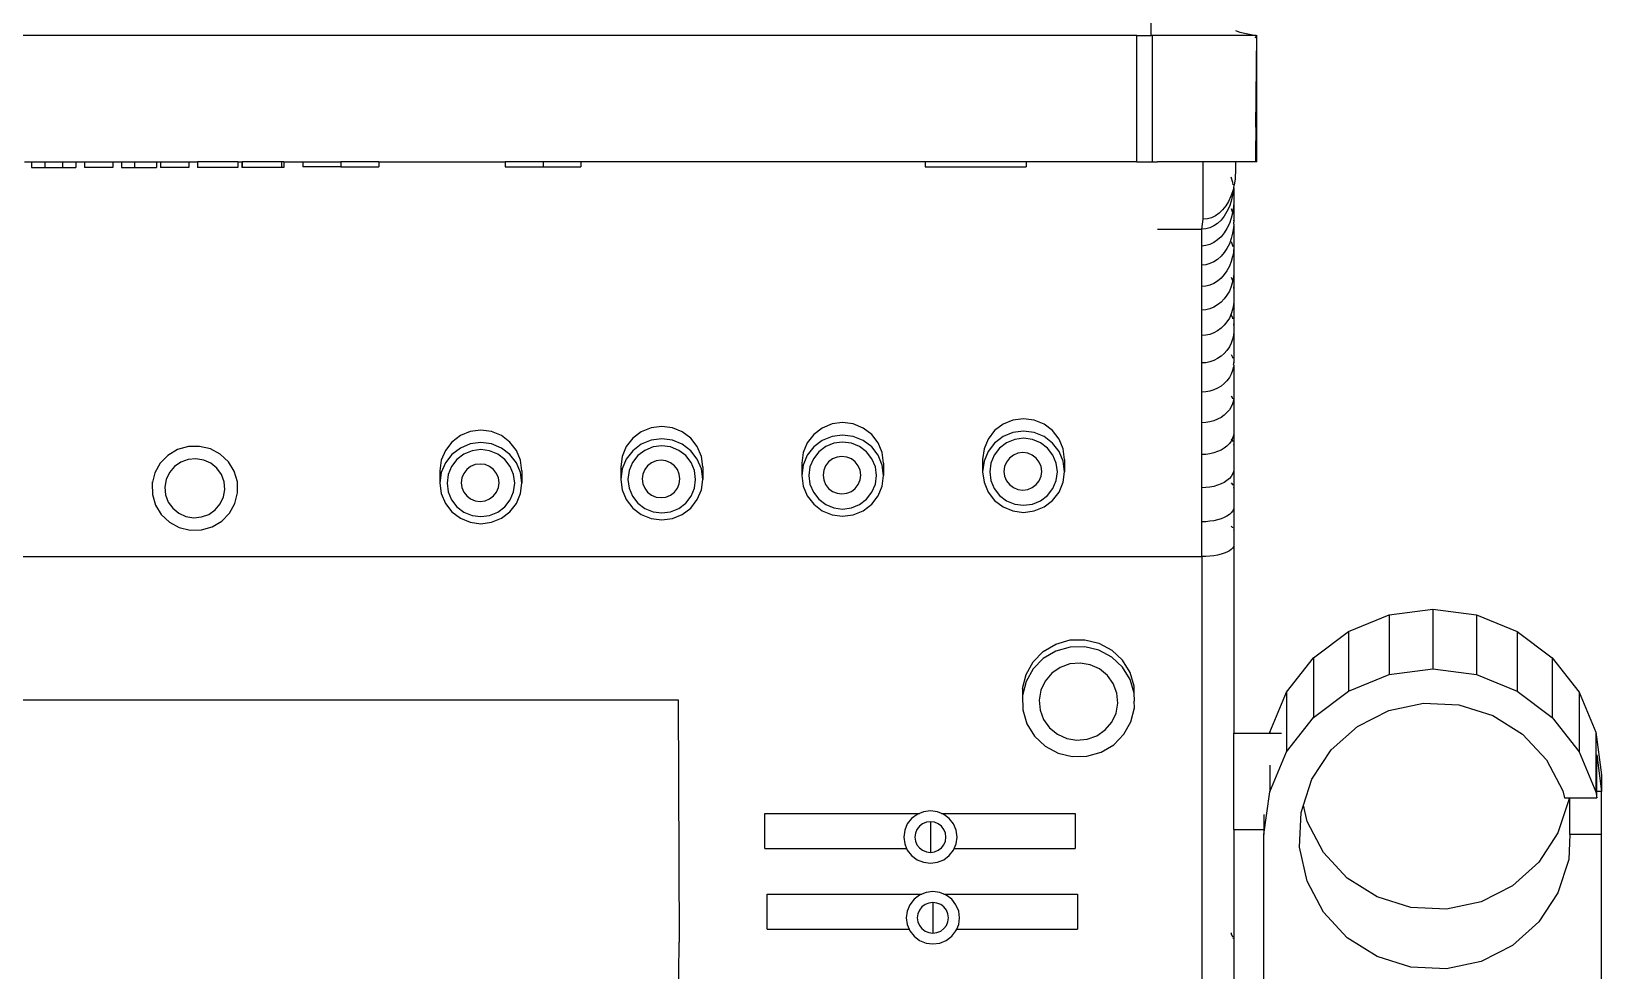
# Model space of a CAD drawing. Header units: centimetres. Extents: x 127 to 455, y 35 to 178.
# Drawn here: x 154.33 to 185.39, y 78.5 to 97.07 of the extents above; entities that cross this region are included whole.
import ezdxf

# ---------------------------------------------------------------- set-up
doc = ezdxf.new("R2010")
doc.units = ezdxf.units.CM
doc.layers.add('Edges', color=7, linetype='Continuous')

# ---------------------------------------------------------------- blocks, each defined once
blk = doc.blocks.new('ultrasound machine pl')
at = {"layer": 'Edges'}
for p, q in [((176.485, 96.986), (176.485, 99.311)), ((176.198, 96.986), (137.854, 96.986)), ((176.198, 94.486), (176.198, 96.986)), ((176.198, 96.986), (176.485, 96.986)), ((178.554, 96.986), (176.485, 96.986)), ((176.508, 94.486), (176.508, 96.986)), ((178.149, 97.082), (178.24, 97.05)), ((178.24, 97.05), (178.554, 96.986)), ((178.575, 96.986), (178.533, 96.936)), ((178.554, 96.986), (178.575, 96.986)), ((178.554, 95.17), (178.575, 96.986)), ((178.575, 96.986), (178.554, 96.97)), ((178.554, 94.486), (178.575, 96.986)), ((178.575, 94.486), (178.575, 96.986)), ((154.198, 94.486), (154.337, 94.486)), ((154.337, 94.486), (154.597, 94.486)), ((154.337, 94.486), (154.337, 94.378)), ((154.597, 94.486), (154.951, 94.486)), ((154.597, 94.486), (154.597, 94.378)), ((154.951, 94.486), (155.211, 94.486)), ((154.951, 94.486), (154.951, 94.378)), ((155.211, 94.486), (155.384, 94.486)), ((155.211, 94.486), (155.211, 94.378)), ((155.384, 94.486), (155.942, 94.486)), ((155.384, 94.486), (155.384, 94.378)), ((155.942, 94.486), (156.115, 94.486)), ((155.942, 94.486), (155.942, 94.378)), ((156.115, 94.486), (156.375, 94.486)), ((156.115, 94.486), (156.115, 94.378)), ((156.375, 94.486), (156.806, 94.486)), ((156.375, 94.486), (156.375, 94.378)), ((156.806, 94.486), (156.888, 94.486)), ((156.806, 94.486), (156.806, 94.378)), ((156.888, 94.486), (157.446, 94.486)), ((156.888, 94.486), (156.888, 94.378)), ((157.446, 94.486), (157.619, 94.486)), ((157.446, 94.486), (157.446, 94.378)), ((157.619, 94.486), (157.619, 94.378)), ((158.416, 94.486), (157.619, 94.486)), ((158.416, 94.486), (158.416, 94.378)), ((158.416, 94.486), (158.499, 94.486)), ((158.499, 94.486), (158.499, 94.378)), ((158.499, 94.486), (158.505, 94.486)), ((158.505, 94.486), (158.505, 94.378)), ((159.284, 94.486), (158.505, 94.486)), ((159.284, 94.486), (159.284, 94.378)), ((159.325, 94.486), (159.284, 94.486)), ((159.325, 94.486), (159.325, 94.378)), ((159.325, 94.486), (159.704, 94.486)), ((159.704, 94.486), (159.704, 94.386)), ((159.704, 94.486), (160.454, 94.486)), ((160.454, 94.486), (160.454, 94.386)), ((161.204, 94.486), (160.454, 94.486)), ((161.204, 94.486), (161.204, 94.386)), ((161.204, 94.486), (163.704, 94.486)), ((163.704, 94.486), (163.704, 94.386)), ((164.454, 94.486), (163.704, 94.486)), ((164.454, 94.486), (164.454, 94.386)), ((165.204, 94.486), (164.454, 94.486)), ((165.204, 94.486), (165.204, 94.386)), ((172.013, 94.486), (165.204, 94.486)), ((172.013, 94.486), (172.013, 94.386)), ((174.013, 94.486), (172.013, 94.486)), ((174.013, 94.486), (174.013, 94.386)), ((176.198, 94.486), (174.013, 94.486)), ((176.198, 94.486), (176.61, 94.486)), ((177.513, 94.486), (176.61, 94.486)), ((178.149, 94.486), (177.513, 94.486)), ((177.513, 93.351), (177.513, 94.486)), ((178.149, 94.486), (178.149, 94.27)), ((178.575, 94.486), (178.149, 94.486)), ((154.337, 94.378), (154.597, 94.378)), ((154.597, 94.378), (154.951, 94.378)), ((154.951, 94.378), (155.211, 94.378)), ((155.942, 94.378), (155.384, 94.378)), ((156.115, 94.378), (156.375, 94.378)), ((156.375, 94.378), (156.806, 94.378)), ((157.446, 94.378), (156.888, 94.378)), ((158.416, 94.378), (157.619, 94.378)), ((158.505, 94.378), (158.499, 94.378)), ((159.284, 94.378), (158.505, 94.378)), ((159.325, 94.378), (159.284, 94.378)), ((160.454, 94.386), (159.704, 94.386)), ((160.454, 94.386), (161.204, 94.386)), ((163.704, 94.386), (164.454, 94.386)), ((164.454, 94.386), (165.204, 94.386)), ((172.013, 94.386), (174.013, 94.386)), ((178.06, 94.193), (178.089, 94.082)), ((178.142, 94.148), (178.125, 94.029)), ((178.149, 94.27), (178.142, 94.225)), ((178.142, 94.225), (178.142, 94.148)), ((178.06, 93.806), (178.014, 93.706)), ((178.097, 93.914), (178.06, 93.806)), ((178.094, 93.825), (178.067, 93.711)), ((178.089, 94.082), (178.097, 94.032)), ((178.111, 93.92), (178.094, 93.825)), ((178.116, 93.972), (178.097, 93.914)), ((178.116, 93.972), (178.111, 93.92)), ((178.111, 93.92), (178.116, 93.824)), ((178.116, 93.972), (178.125, 94.029)), ((178.116, 93.972), (178.116, 93.824)), ((178.116, 93.824), (178.118, 93.715)), ((177.896, 93.537), (177.828, 93.47)), ((177.959, 93.616), (177.896, 93.537)), ((177.983, 93.505), (177.929, 93.415)), ((178.014, 93.706), (177.959, 93.616)), ((178.03, 93.604), (177.983, 93.505)), ((178.067, 93.711), (178.03, 93.604)), ((178.067, 93.565), (178.089, 93.485)), ((178.111, 93.598), (178.094, 93.483)), ((178.116, 93.686), (178.111, 93.598)), ((178.118, 93.715), (178.116, 93.686)), ((178.116, 93.686), (178.118, 93.295)), ((177.483, 93.153), (177.513, 93.351)), ((177.595, 93.358), (177.513, 93.351)), ((177.646, 93.182), (177.565, 93.16)), ((177.676, 93.38), (177.595, 93.358)), ((177.724, 93.219), (177.646, 93.182)), ((177.754, 93.418), (177.676, 93.38)), ((177.798, 93.271), (177.724, 93.219)), ((177.828, 93.47), (177.754, 93.418)), ((177.866, 93.337), (177.798, 93.271)), ((177.929, 93.415), (177.866, 93.337)), ((178.03, 93.268), (177.983, 93.171)), ((178.067, 93.372), (178.03, 93.268)), ((178.092, 93.472), (178.067, 93.372)), ((178.089, 93.485), (178.092, 93.472)), ((178.094, 93.483), (178.092, 93.472)), ((178.092, 93.472), (178.094, 93.457)), ((178.111, 93.183), (178.094, 93.074)), ((178.111, 93.333), (178.118, 93.295)), ((178.116, 93.243), (178.111, 93.183)), ((178.116, 93.256), (178.118, 93.295)), ((178.116, 93.256), (178.116, 93.243)), ((178.116, 93.243), (178.118, 92.825)), ((176.609, 93.153), (177.483, 93.153)), ((177.565, 93.16), (177.483, 93.153)), ((177.483, 92.822), (177.483, 93.153)), ((177.724, 92.89), (177.646, 92.853)), ((177.798, 92.942), (177.724, 92.89)), ((177.866, 93.006), (177.798, 92.942)), ((177.929, 93.083), (177.866, 93.006)), ((177.983, 93.171), (177.929, 93.083)), ((178.03, 92.869), (177.983, 92.776)), ((178.067, 92.969), (178.03, 92.869)), ((178.094, 93.074), (178.067, 92.969)), ((178.067, 92.911), (178.089, 92.836)), ((177.565, 92.83), (177.483, 92.822)), ((177.483, 92.445), (177.483, 92.822)), ((177.646, 92.853), (177.565, 92.83)), ((177.798, 92.558), (177.724, 92.509)), ((177.866, 92.62), (177.798, 92.558)), ((177.929, 92.693), (177.866, 92.62)), ((177.983, 92.776), (177.929, 92.693)), ((178.094, 92.617), (178.067, 92.517)), ((178.089, 92.836), (178.094, 92.811)), ((178.111, 92.696), (178.094, 92.617)), ((178.116, 92.8), (178.111, 92.72)), ((178.111, 92.72), (178.111, 92.696)), ((178.111, 92.696), (178.116, 92.613)), ((178.118, 92.825), (178.116, 92.8)), ((178.116, 92.8), (178.116, 92.613)), ((178.116, 92.613), (178.118, 92.309)), ((177.565, 92.452), (177.483, 92.445)), ((177.483, 92.022), (177.483, 92.445)), ((177.646, 92.474), (177.565, 92.452)), ((177.724, 92.509), (177.646, 92.474)), ((177.929, 92.257), (177.866, 92.187)), ((177.983, 92.335), (177.929, 92.257)), ((178.03, 92.423), (177.983, 92.335)), ((178.067, 92.517), (178.03, 92.423)), ((178.116, 92.285), (178.111, 92.21)), ((178.118, 92.309), (178.116, 92.285)), ((178.116, 92.285), (178.116, 91.937)), ((177.565, 92.029), (177.483, 92.022)), ((177.483, 91.557), (177.483, 92.022)), ((177.646, 92.049), (177.565, 92.029)), ((177.724, 92.083), (177.646, 92.049)), ((177.798, 92.129), (177.724, 92.083)), ((177.866, 92.187), (177.798, 92.129)), ((178.067, 92.02), (178.03, 91.932)), ((178.067, 92.209), (178.089, 92.141)), ((178.094, 92.113), (178.067, 92.02)), ((178.089, 92.141), (178.094, 92.113)), ((178.111, 92.21), (178.094, 92.113)), ((178.111, 92.013), (178.116, 91.937)), ((178.116, 91.937), (178.118, 91.748)), ((177.798, 91.657), (177.724, 91.614)), ((177.866, 91.712), (177.798, 91.657)), ((177.929, 91.776), (177.866, 91.712)), ((177.983, 91.85), (177.929, 91.776)), ((178.03, 91.932), (177.983, 91.85)), ((178.111, 91.657), (178.094, 91.567)), ((178.116, 91.726), (178.111, 91.657)), ((178.118, 91.748), (178.116, 91.726)), ((178.116, 91.726), (178.116, 91.219)), ((177.565, 91.563), (177.483, 91.557)), ((177.483, 91.052), (177.483, 91.557)), ((177.646, 91.582), (177.565, 91.563)), ((177.724, 91.614), (177.646, 91.582)), ((177.983, 91.324), (177.929, 91.255)), ((178.03, 91.399), (177.983, 91.324)), ((178.067, 91.481), (178.03, 91.399)), ((178.094, 91.567), (178.067, 91.481)), ((178.067, 91.464), (178.089, 91.403)), ((178.089, 91.403), (178.094, 91.381)), ((177.565, 91.058), (177.483, 91.052)), ((177.483, 90.511), (177.483, 91.052)), ((177.646, 91.076), (177.565, 91.058)), ((177.724, 91.105), (177.646, 91.076)), ((177.798, 91.145), (177.724, 91.105)), ((177.866, 91.196), (177.798, 91.145)), ((177.929, 91.255), (177.866, 91.196)), ((178.111, 91.063), (178.094, 90.981)), ((178.111, 91.287), (178.116, 91.219)), ((178.117, 91.129), (178.111, 91.063)), ((178.116, 91.219), (178.118, 91.147)), ((178.118, 91.147), (178.117, 91.129)), ((178.117, 91.129), (178.118, 90.508)), ((177.929, 90.696), (177.866, 90.642)), ((177.983, 90.759), (177.929, 90.696)), ((178.03, 90.828), (177.983, 90.759)), ((178.067, 90.903), (178.03, 90.828)), ((178.094, 90.981), (178.067, 90.903)), ((177.565, 90.516), (177.483, 90.511)), ((177.483, 89.936), (177.483, 90.511)), ((177.646, 90.532), (177.565, 90.516)), ((177.724, 90.559), (177.646, 90.532)), ((177.798, 90.596), (177.724, 90.559)), ((177.866, 90.642), (177.798, 90.596)), ((178.067, 90.679), (178.089, 90.625)), ((178.089, 90.625), (178.094, 90.607)), ((178.111, 90.433), (178.094, 90.359)), ((178.111, 90.523), (178.118, 90.508)), ((178.116, 90.463), (178.111, 90.433)), ((178.115, 90.477), (178.118, 90.508)), ((178.115, 90.477), (178.116, 90.463)), ((178.116, 90.463), (178.118, 89.836)), ((177.929, 90.103), (177.866, 90.054)), ((177.983, 90.159), (177.929, 90.103)), ((178.03, 90.221), (177.983, 90.159)), ((178.067, 90.288), (178.03, 90.221)), ((178.094, 90.359), (178.067, 90.288)), ((177.565, 89.941), (177.483, 89.936)), ((177.483, 89.33), (177.483, 89.936)), ((177.646, 89.955), (177.565, 89.941)), ((177.724, 89.979), (177.646, 89.955)), ((177.798, 90.012), (177.724, 89.979)), ((177.866, 90.054), (177.798, 90.012)), ((178.067, 89.86), (178.089, 89.814)), ((178.089, 89.814), (178.094, 89.798)), ((178.111, 89.769), (178.094, 89.704)), ((178.116, 89.82), (178.111, 89.769)), ((178.118, 89.836), (178.116, 89.82)), ((178.116, 89.82), (178.116, 89.674)), ((177.929, 89.478), (177.866, 89.435)), ((177.983, 89.528), (177.929, 89.478)), ((178.03, 89.582), (177.983, 89.528)), ((178.067, 89.642), (178.03, 89.582)), ((178.094, 89.704), (178.067, 89.642)), ((178.111, 89.726), (178.116, 89.674)), ((178.116, 89.674), (178.118, 89.134)), ((163.015, 89.155), (162.82, 89.075)), ((163.225, 89.182), (163.015, 89.155)), ((163.435, 89.155), (163.225, 89.182)), ((163.63, 89.075), (163.435, 89.155)), ((166.398, 89.15), (166.23, 89.022)), ((166.593, 89.23), (166.398, 89.15)), ((166.803, 89.257), (166.593, 89.23)), ((167.013, 89.23), (166.803, 89.257)), ((167.208, 89.15), (167.013, 89.23)), ((167.376, 89.022), (167.208, 89.15)), ((169.976, 89.224), (169.808, 89.097)), ((170.172, 89.305), (169.976, 89.224)), ((170.381, 89.332), (170.172, 89.305)), ((170.591, 89.305), (170.381, 89.332)), ((170.787, 89.224), (170.591, 89.305)), ((170.955, 89.097), (170.787, 89.224)), ((173.386, 89.172), (173.258, 89.006)), ((173.554, 89.299), (173.386, 89.172)), ((173.75, 89.379), (173.554, 89.299)), ((173.96, 89.407), (173.75, 89.379)), ((173.96, 89.161), (173.75, 89.134)), ((174.17, 89.379), (173.96, 89.407)), ((174.17, 89.134), (173.96, 89.161)), ((174.365, 89.299), (174.17, 89.379)), ((174.533, 89.172), (174.365, 89.299)), ((174.662, 89.006), (174.533, 89.172)), ((177.565, 89.335), (177.483, 89.33)), ((177.483, 88.699), (177.483, 89.33)), ((177.646, 89.348), (177.565, 89.335)), ((177.724, 89.369), (177.646, 89.348)), ((177.798, 89.398), (177.724, 89.369)), ((177.866, 89.435), (177.798, 89.398)), ((157.439, 88.857), (157.226, 88.797)), ((157.661, 88.862), (157.439, 88.857)), ((157.876, 88.81), (157.661, 88.862)), ((162.652, 88.947), (162.523, 88.781)), ((162.82, 89.075), (162.652, 88.947)), ((162.82, 88.829), (162.652, 88.702)), ((163.015, 88.909), (162.82, 88.829)), ((163.225, 88.936), (163.015, 88.909)), ((163.435, 88.909), (163.225, 88.936)), ((163.63, 88.829), (163.435, 88.909)), ((163.798, 88.947), (163.63, 89.075)), ((163.798, 88.702), (163.63, 88.829)), ((163.927, 88.781), (163.798, 88.947)), ((166.101, 88.856), (166.02, 88.663)), ((166.23, 89.022), (166.101, 88.856)), ((166.398, 88.904), (166.23, 88.776)), ((166.593, 88.984), (166.398, 88.904)), ((166.63, 88.849), (166.468, 88.783)), ((166.803, 89.011), (166.593, 88.984)), ((166.803, 88.871), (166.63, 88.849)), ((167.013, 88.984), (166.803, 89.011)), ((166.976, 88.849), (166.803, 88.871)), ((167.138, 88.783), (166.976, 88.849)), ((167.208, 88.904), (167.013, 88.984)), ((167.376, 88.776), (167.208, 88.904)), ((167.505, 88.856), (167.376, 89.022)), ((167.586, 88.663), (167.505, 88.856)), ((169.679, 88.931), (169.598, 88.737)), ((169.808, 89.097), (169.679, 88.931)), ((169.808, 88.851), (169.679, 88.685)), ((169.976, 88.979), (169.808, 88.851)), ((170.047, 88.858), (169.908, 88.752)), ((170.172, 89.059), (169.976, 88.979)), ((170.208, 88.924), (170.047, 88.858)), ((170.381, 89.086), (170.172, 89.059)), ((170.381, 88.946), (170.208, 88.924)), ((170.591, 89.059), (170.381, 89.086)), ((170.555, 88.924), (170.381, 88.946)), ((170.716, 88.858), (170.555, 88.924)), ((170.787, 88.979), (170.591, 89.059)), ((170.855, 88.752), (170.716, 88.858)), ((170.955, 88.851), (170.787, 88.979)), ((171.084, 88.931), (170.955, 89.097)), ((171.084, 88.685), (170.955, 88.851)), ((171.164, 88.737), (171.084, 88.931)), ((173.258, 89.006), (173.177, 88.812)), ((173.386, 88.926), (173.258, 88.76)), ((173.554, 89.054), (173.386, 88.926)), ((173.625, 88.933), (173.486, 88.827)), ((173.75, 89.134), (173.554, 89.054)), ((173.786, 88.999), (173.625, 88.933)), ((173.96, 89.021), (173.786, 88.999)), ((174.133, 88.999), (173.96, 89.021)), ((174.294, 88.933), (174.133, 88.999)), ((174.365, 89.054), (174.17, 89.134)), ((174.433, 88.827), (174.294, 88.933)), ((174.533, 88.926), (174.365, 89.054)), ((174.662, 88.76), (174.533, 88.926)), ((174.743, 88.812), (174.662, 89.006)), ((177.983, 88.868), (177.929, 88.826)), ((178.03, 88.916), (177.983, 88.868)), ((178.067, 88.967), (178.03, 88.916)), ((178.067, 89.012), (178.079, 88.991)), ((178.079, 88.991), (178.067, 88.967)), ((178.094, 89.021), (178.079, 88.991)), ((178.079, 88.991), (178.089, 88.973)), ((178.089, 88.973), (178.094, 88.96)), ((178.111, 89.077), (178.094, 89.021)), ((178.116, 89.12), (178.111, 89.077)), ((178.111, 88.9), (178.116, 88.856)), ((178.118, 89.134), (178.116, 89.12)), ((178.116, 89.12), (178.116, 88.856)), ((178.116, 88.856), (178.118, 88.406)), ((156.883, 88.527), (156.776, 88.336)), ((157.036, 88.684), (156.883, 88.527)), ((157.226, 88.797), (157.036, 88.684)), ((157.29, 88.549), (157.163, 88.461)), ((157.435, 88.602), (157.29, 88.549)), ((157.59, 88.616), (157.435, 88.602)), ((157.743, 88.591), (157.59, 88.616)), ((157.884, 88.527), (157.743, 88.591)), ((158.071, 88.705), (157.876, 88.81)), ((158.004, 88.43), (157.884, 88.527)), ((158.231, 88.554), (158.071, 88.705)), ((158.346, 88.368), (158.231, 88.554)), ((162.442, 88.588), (162.414, 88.38)), ((162.523, 88.781), (162.442, 88.588)), ((162.523, 88.535), (162.442, 88.342)), ((162.652, 88.702), (162.523, 88.535)), ((162.752, 88.603), (162.645, 88.466)), ((162.89, 88.708), (162.752, 88.603)), ((163.052, 88.774), (162.89, 88.708)), ((163.225, 88.797), (163.052, 88.774)), ((163.398, 88.774), (163.225, 88.797)), ((163.56, 88.708), (163.398, 88.774)), ((163.698, 88.603), (163.56, 88.708)), ((163.805, 88.466), (163.698, 88.603)), ((163.927, 88.535), (163.798, 88.702)), ((164.008, 88.588), (163.927, 88.781)), ((164.008, 88.342), (163.927, 88.535)), ((164.036, 88.38), (164.008, 88.588)), ((166.02, 88.663), (165.992, 88.455)), ((166.101, 88.61), (166.02, 88.417)), ((166.23, 88.776), (166.101, 88.61)), ((166.223, 88.54), (166.157, 88.381)), ((166.33, 88.678), (166.223, 88.54)), ((166.468, 88.783), (166.33, 88.678)), ((166.602, 88.538), (166.524, 88.479)), ((166.692, 88.574), (166.602, 88.538)), ((166.788, 88.587), (166.692, 88.574)), ((166.885, 88.574), (166.788, 88.587)), ((166.975, 88.538), (166.885, 88.574)), ((167.053, 88.479), (166.975, 88.538)), ((167.276, 88.678), (167.138, 88.783)), ((167.383, 88.54), (167.276, 88.678)), ((167.505, 88.61), (167.376, 88.776)), ((167.45, 88.381), (167.383, 88.54)), ((167.586, 88.417), (167.505, 88.61)), ((167.614, 88.455), (167.586, 88.663)), ((169.598, 88.737), (169.571, 88.53)), ((169.571, 88.53), (169.571, 88.284)), ((169.679, 88.685), (169.598, 88.492)), ((169.802, 88.615), (169.735, 88.456)), ((169.908, 88.752), (169.802, 88.615)), ((170.102, 88.554), (170.043, 88.477)), ((170.18, 88.612), (170.102, 88.554)), ((170.27, 88.649), (170.18, 88.612)), ((170.367, 88.662), (170.27, 88.649)), ((170.463, 88.649), (170.367, 88.662)), ((170.554, 88.612), (170.463, 88.649)), ((170.631, 88.554), (170.554, 88.612)), ((170.69, 88.477), (170.631, 88.554)), ((170.961, 88.615), (170.855, 88.752)), ((171.028, 88.456), (170.961, 88.615)), ((171.164, 88.492), (171.084, 88.685)), ((171.192, 88.53), (171.164, 88.737)), ((171.192, 88.53), (171.192, 88.284)), ((173.177, 88.812), (173.149, 88.605)), ((173.149, 88.605), (173.149, 88.359)), ((173.177, 88.567), (173.149, 88.359)), ((173.258, 88.76), (173.177, 88.567)), ((173.313, 88.53), (173.29, 88.359)), ((173.38, 88.69), (173.313, 88.53)), ((173.486, 88.827), (173.38, 88.69)), ((173.621, 88.552), (173.584, 88.463)), ((173.681, 88.629), (173.621, 88.552)), ((173.758, 88.687), (173.681, 88.629)), ((173.848, 88.724), (173.758, 88.687)), ((173.945, 88.737), (173.848, 88.724)), ((174.042, 88.724), (173.945, 88.737)), ((174.132, 88.687), (174.042, 88.724)), ((174.209, 88.629), (174.132, 88.687)), ((174.269, 88.552), (174.209, 88.629)), ((174.306, 88.463), (174.269, 88.552)), ((174.539, 88.69), (174.433, 88.827)), ((174.606, 88.53), (174.539, 88.69)), ((174.629, 88.359), (174.606, 88.53)), ((174.743, 88.567), (174.662, 88.76)), ((174.77, 88.605), (174.743, 88.812)), ((174.77, 88.359), (174.743, 88.567)), ((174.77, 88.605), (174.77, 88.359)), ((177.565, 88.702), (177.483, 88.699)), ((177.483, 88.044), (177.483, 88.699)), ((177.646, 88.713), (177.565, 88.702)), ((177.724, 88.732), (177.646, 88.713)), ((177.798, 88.757), (177.724, 88.732)), ((177.866, 88.788), (177.798, 88.757)), ((177.929, 88.826), (177.866, 88.788)), ((156.776, 88.336), (156.723, 88.125)), ((157.064, 88.344), (156.999, 88.206)), ((157.163, 88.461), (157.064, 88.344)), ((158.094, 88.306), (158.004, 88.43)), ((158.147, 88.163), (158.094, 88.306)), ((158.408, 88.159), (158.346, 88.368)), ((162.414, 88.38), (162.414, 88.134)), ((162.442, 88.342), (162.414, 88.134)), ((162.578, 88.306), (162.556, 88.134)), ((162.645, 88.466), (162.578, 88.306)), ((162.849, 88.238), (162.836, 88.142)), ((162.886, 88.327), (162.849, 88.238)), ((162.946, 88.404), (162.886, 88.327)), ((163.023, 88.463), (162.946, 88.404)), ((163.113, 88.5), (163.023, 88.463)), ((163.21, 88.512), (163.113, 88.5)), ((163.307, 88.5), (163.21, 88.512)), ((163.397, 88.463), (163.307, 88.5)), ((163.474, 88.404), (163.397, 88.463)), ((163.534, 88.327), (163.474, 88.404)), ((163.571, 88.238), (163.534, 88.327)), ((163.584, 88.142), (163.571, 88.238)), ((163.871, 88.306), (163.805, 88.466)), ((163.894, 88.134), (163.871, 88.306)), ((164.036, 88.134), (164.008, 88.342)), ((164.036, 88.38), (164.036, 88.134)), ((165.992, 88.455), (165.992, 88.209)), ((166.02, 88.417), (165.992, 88.209)), ((165.992, 88.209), (166.02, 88.002)), ((166.157, 88.381), (166.134, 88.209)), ((166.134, 88.209), (166.157, 88.038)), ((166.427, 88.313), (166.415, 88.217)), ((166.415, 88.217), (166.427, 88.122)), ((166.465, 88.402), (166.427, 88.313)), ((166.524, 88.479), (166.465, 88.402)), ((167.112, 88.402), (167.053, 88.479)), ((167.149, 88.313), (167.112, 88.402)), ((167.162, 88.217), (167.149, 88.313)), ((167.149, 88.122), (167.162, 88.217)), ((167.472, 88.209), (167.45, 88.381)), ((167.45, 88.038), (167.472, 88.209)), ((167.614, 88.209), (167.586, 88.417)), ((167.586, 88.002), (167.614, 88.209)), ((167.614, 88.455), (167.614, 88.209)), ((169.598, 88.492), (169.571, 88.284)), ((169.571, 88.284), (169.598, 88.077)), ((169.735, 88.456), (169.712, 88.284)), ((169.712, 88.284), (169.735, 88.113)), ((170.006, 88.388), (169.993, 88.292)), ((169.993, 88.292), (170.006, 88.197)), ((170.043, 88.477), (170.006, 88.388)), ((170.728, 88.388), (170.69, 88.477)), ((170.74, 88.292), (170.728, 88.388)), ((170.728, 88.197), (170.74, 88.292)), ((171.051, 88.284), (171.028, 88.456)), ((171.028, 88.113), (171.051, 88.284)), ((171.192, 88.284), (171.164, 88.492)), ((171.164, 88.077), (171.192, 88.284)), ((173.149, 88.359), (173.177, 88.151)), ((173.29, 88.359), (173.313, 88.188)), ((173.584, 88.463), (173.571, 88.367)), ((173.571, 88.367), (173.584, 88.271)), ((173.584, 88.271), (173.621, 88.182)), ((174.269, 88.182), (174.306, 88.271)), ((174.319, 88.367), (174.306, 88.463)), ((174.306, 88.271), (174.319, 88.367)), ((174.606, 88.188), (174.629, 88.359)), ((174.743, 88.151), (174.77, 88.359)), ((178.03, 88.225), (177.983, 88.185)), ((178.067, 88.267), (178.03, 88.225)), ((178.094, 88.312), (178.067, 88.267)), ((178.111, 88.359), (178.094, 88.312)), ((178.116, 88.395), (178.111, 88.359)), ((178.118, 88.406), (178.116, 88.395)), ((178.116, 88.395), (178.116, 88.015)), ((156.723, 88.163), (156.723, 88.125)), ((156.723, 88.125), (156.727, 87.908)), ((156.727, 87.908), (156.789, 87.699)), ((156.999, 88.206), (156.973, 88.056)), ((156.973, 88.056), (156.987, 87.904)), ((156.987, 87.904), (157.041, 87.761)), ((158.136, 87.861), (158.162, 88.011)), ((158.162, 88.011), (158.147, 88.163)), ((158.359, 87.73), (158.412, 87.942)), ((158.412, 87.986), (158.408, 88.159)), ((158.411, 87.983), (158.412, 87.986)), ((158.412, 87.942), (158.411, 87.983)), ((162.414, 88.134), (162.442, 87.927)), ((162.442, 87.927), (162.523, 87.733)), ((162.556, 88.134), (162.578, 87.963)), ((162.578, 87.963), (162.645, 87.803)), ((162.836, 88.142), (162.849, 88.047)), ((162.849, 88.047), (162.886, 87.958)), ((162.886, 87.958), (162.946, 87.881)), ((163.474, 87.881), (163.534, 87.958)), ((163.534, 87.958), (163.571, 88.047)), ((163.571, 88.047), (163.584, 88.142)), ((163.805, 87.803), (163.871, 87.963)), ((163.871, 87.963), (163.894, 88.134)), ((163.927, 87.733), (164.008, 87.927)), ((164.008, 87.927), (164.036, 88.134)), ((166.02, 88.002), (166.101, 87.808)), ((166.157, 88.038), (166.223, 87.878)), ((166.427, 88.122), (166.465, 88.032)), ((166.465, 88.032), (166.524, 87.956)), ((166.524, 87.956), (166.602, 87.897)), ((166.602, 87.897), (166.692, 87.86)), ((166.885, 87.86), (166.975, 87.897)), ((166.975, 87.897), (167.053, 87.956)), ((167.053, 87.956), (167.112, 88.032)), ((167.112, 88.032), (167.149, 88.122)), ((167.383, 87.878), (167.45, 88.038)), ((167.505, 87.808), (167.586, 88.002)), ((169.598, 88.077), (169.679, 87.883)), ((169.735, 88.113), (169.802, 87.953)), ((169.802, 87.953), (169.908, 87.816)), ((170.006, 88.197), (170.043, 88.107)), ((170.043, 88.107), (170.102, 88.031)), ((170.102, 88.031), (170.18, 87.972)), ((170.18, 87.972), (170.27, 87.935)), ((170.27, 87.935), (170.367, 87.922)), ((170.367, 87.922), (170.463, 87.935)), ((170.463, 87.935), (170.554, 87.972)), ((170.554, 87.972), (170.631, 88.031)), ((170.631, 88.031), (170.69, 88.107)), ((170.69, 88.107), (170.728, 88.197)), ((170.855, 87.816), (170.961, 87.953)), ((170.961, 87.953), (171.028, 88.113)), ((171.084, 87.883), (171.164, 88.077)), ((173.177, 88.151), (173.258, 87.958)), ((173.258, 87.958), (173.386, 87.792)), ((173.313, 88.188), (173.38, 88.028)), ((173.38, 88.028), (173.486, 87.891)), ((173.621, 88.182), (173.681, 88.106)), ((173.681, 88.106), (173.758, 88.047)), ((173.758, 88.047), (173.848, 88.01)), ((173.848, 88.01), (173.945, 87.997)), ((173.945, 87.997), (174.042, 88.01)), ((174.042, 88.01), (174.132, 88.047)), ((174.132, 88.047), (174.209, 88.106)), ((174.209, 88.106), (174.269, 88.182)), ((174.433, 87.891), (174.539, 88.028)), ((174.533, 87.792), (174.662, 87.958)), ((174.539, 88.028), (174.606, 88.188)), ((174.662, 87.958), (174.743, 88.151)), ((177.565, 88.047), (177.483, 88.044)), ((177.483, 87.37), (177.483, 88.044)), ((177.646, 88.056), (177.565, 88.047)), ((177.724, 88.071), (177.646, 88.056)), ((177.798, 88.092), (177.724, 88.071)), ((177.866, 88.118), (177.798, 88.092)), ((177.929, 88.15), (177.866, 88.118)), ((177.983, 88.185), (177.929, 88.15)), ((178.067, 88.138), (178.089, 88.107)), ((178.089, 88.107), (178.094, 88.097)), ((178.111, 88.049), (178.116, 88.015)), ((178.116, 88.015), (178.118, 87.658)), ((156.789, 87.699), (156.904, 87.513)), ((157.041, 87.761), (157.131, 87.637)), ((157.131, 87.637), (157.25, 87.54)), ((157.845, 87.517), (157.972, 87.605)), ((157.972, 87.605), (158.071, 87.723)), ((158.071, 87.723), (158.136, 87.861)), ((158.252, 87.54), (158.359, 87.73)), ((162.523, 87.733), (162.652, 87.567)), ((162.645, 87.803), (162.752, 87.666)), ((162.752, 87.666), (162.89, 87.561)), ((162.946, 87.881), (163.023, 87.822)), ((163.023, 87.822), (163.113, 87.785)), ((163.113, 87.785), (163.21, 87.773)), ((163.21, 87.773), (163.307, 87.785)), ((163.307, 87.785), (163.397, 87.822)), ((163.397, 87.822), (163.474, 87.881)), ((163.56, 87.561), (163.698, 87.666)), ((163.698, 87.666), (163.805, 87.803)), ((163.798, 87.567), (163.927, 87.733)), ((166.101, 87.808), (166.23, 87.642)), ((166.223, 87.878), (166.33, 87.741)), ((166.23, 87.642), (166.398, 87.515)), ((166.33, 87.741), (166.468, 87.636)), ((166.468, 87.636), (166.63, 87.57)), ((166.692, 87.86), (166.788, 87.848)), ((166.788, 87.848), (166.885, 87.86)), ((166.976, 87.57), (167.138, 87.636)), ((167.138, 87.636), (167.276, 87.741)), ((167.208, 87.515), (167.376, 87.642)), ((167.276, 87.741), (167.383, 87.878)), ((167.376, 87.642), (167.505, 87.808)), ((169.679, 87.883), (169.808, 87.717)), ((169.808, 87.717), (169.976, 87.59)), ((169.908, 87.816), (170.047, 87.711)), ((169.976, 87.59), (170.172, 87.509)), ((170.047, 87.711), (170.208, 87.645)), ((170.208, 87.645), (170.381, 87.622)), ((170.381, 87.622), (170.555, 87.645)), ((170.555, 87.645), (170.716, 87.711)), ((170.591, 87.509), (170.787, 87.59)), ((170.716, 87.711), (170.855, 87.816)), ((170.787, 87.59), (170.955, 87.717)), ((170.955, 87.717), (171.084, 87.883)), ((173.386, 87.792), (173.554, 87.664)), ((173.486, 87.891), (173.625, 87.786)), ((173.554, 87.664), (173.75, 87.584)), ((173.625, 87.786), (173.786, 87.719)), ((173.786, 87.719), (173.96, 87.697)), ((173.96, 87.697), (174.133, 87.719)), ((174.133, 87.719), (174.294, 87.786)), ((174.17, 87.584), (174.365, 87.664)), ((174.294, 87.786), (174.433, 87.891)), ((174.365, 87.664), (174.533, 87.792)), ((178.111, 87.62), (178.094, 87.583)), ((178.116, 87.649), (178.111, 87.62)), ((178.118, 87.658), (178.116, 87.649)), ((178.116, 87.649), (178.116, 87.187)), ((156.904, 87.513), (157.064, 87.362)), ((157.064, 87.362), (157.258, 87.257)), ((157.25, 87.54), (157.392, 87.476)), ((157.392, 87.476), (157.545, 87.45)), ((157.545, 87.45), (157.699, 87.465)), ((157.699, 87.465), (157.845, 87.517)), ((157.909, 87.27), (158.099, 87.383)), ((158.099, 87.383), (158.252, 87.54)), ((162.652, 87.567), (162.82, 87.44)), ((162.82, 87.44), (163.015, 87.36)), ((162.89, 87.561), (163.052, 87.495)), ((163.015, 87.36), (163.225, 87.332)), ((163.052, 87.495), (163.225, 87.472)), ((163.225, 87.472), (163.398, 87.495)), ((163.225, 87.332), (163.435, 87.36)), ((163.398, 87.495), (163.56, 87.561)), ((163.435, 87.36), (163.63, 87.44)), ((163.63, 87.44), (163.798, 87.567)), ((166.398, 87.515), (166.593, 87.435)), ((166.593, 87.435), (166.803, 87.407)), ((166.63, 87.57), (166.803, 87.547)), ((166.803, 87.547), (166.976, 87.57)), ((166.803, 87.407), (167.013, 87.435)), ((167.013, 87.435), (167.208, 87.515)), ((170.172, 87.509), (170.381, 87.482)), ((170.381, 87.482), (170.591, 87.509)), ((173.75, 87.584), (173.96, 87.557)), ((173.96, 87.557), (174.17, 87.584)), ((177.565, 87.372), (177.483, 87.37)), ((177.483, 86.681), (177.483, 87.37)), ((177.646, 87.38), (177.565, 87.372)), ((177.724, 87.392), (177.646, 87.38)), ((177.798, 87.408), (177.724, 87.392)), ((177.866, 87.429), (177.798, 87.408)), ((177.929, 87.454), (177.866, 87.429)), ((177.983, 87.482), (177.929, 87.454)), ((178.03, 87.513), (177.983, 87.482)), ((178.067, 87.547), (178.03, 87.513)), ((178.094, 87.583), (178.067, 87.547)), ((178.067, 87.284), (178.089, 87.26)), ((157.258, 87.257), (157.474, 87.205)), ((157.474, 87.205), (157.696, 87.21)), ((157.696, 87.21), (157.909, 87.27)), ((178.089, 87.26), (178.094, 87.251)), ((178.111, 87.214), (178.116, 87.187)), ((178.116, 87.187), (178.118, 86.907)), ((135.243, 86.681), (177.483, 86.681)), ((177.565, 86.683), (177.483, 86.681)), ((177.483, 86.681), (177.483, 56.562)), ((177.646, 86.688), (177.565, 86.683)), ((177.724, 86.698), (177.646, 86.688)), ((177.798, 86.711), (177.724, 86.698)), ((177.866, 86.727), (177.798, 86.711)), ((177.929, 86.747), (177.866, 86.727)), ((177.983, 86.769), (177.929, 86.747)), ((178.03, 86.793), (177.983, 86.769)), ((178.067, 86.82), (178.03, 86.793)), ((178.094, 86.848), (178.067, 86.82)), ((178.111, 86.877), (178.094, 86.848)), ((178.116, 86.899), (178.111, 86.877)), ((178.118, 86.907), (178.116, 86.899)), ((178.116, 86.899), (178.116, 83.188)), ((180.384, 85.201), (181.19, 85.528)), ((181.19, 85.528), (182.054, 85.64)), ((181.19, 85.528), (181.19, 84.349)), ((182.054, 85.64), (182.918, 85.528)), ((182.054, 85.64), (182.054, 84.46)), ((182.918, 85.528), (183.723, 85.201)), ((182.918, 85.528), (182.918, 84.349)), ((179.693, 84.681), (180.384, 85.201)), ((180.384, 85.201), (180.384, 84.021)), ((183.723, 85.201), (184.415, 84.681)), ((183.723, 85.201), (183.723, 84.021)), ((174.149, 84.6), (174.35, 84.806)), ((174.35, 84.806), (174.599, 84.953)), ((174.599, 84.814), (174.35, 84.667)), ((174.599, 84.953), (174.878, 85.033)), ((174.878, 84.894), (174.599, 84.814)), ((174.878, 85.033), (175.169, 85.038)), ((175.169, 84.9), (174.878, 84.894)), ((175.169, 85.038), (175.451, 84.97)), ((175.451, 84.832), (175.169, 84.9)), ((175.451, 84.97), (175.706, 84.833)), ((175.706, 84.694), (175.451, 84.832)), ((175.706, 84.833), (175.915, 84.636)), ((174.009, 84.35), (174.149, 84.6)), ((174.35, 84.667), (174.149, 84.461)), ((174.683, 84.49), (174.516, 84.375)), ((174.873, 84.56), (174.683, 84.49)), ((175.076, 84.578), (174.873, 84.56)), ((175.276, 84.545), (175.076, 84.578)), ((175.461, 84.461), (175.276, 84.545)), ((175.915, 84.497), (175.706, 84.694)), ((176.066, 84.392), (175.915, 84.636)), ((176.066, 84.253), (175.915, 84.497)), ((179.162, 84.003), (179.693, 84.681)), ((179.693, 84.681), (179.693, 83.501)), ((184.415, 84.681), (184.946, 84.003)), ((184.415, 84.681), (184.415, 83.501)), ((173.939, 84.073), (174.009, 84.35)), ((174.009, 84.211), (173.939, 83.935)), ((174.149, 84.461), (174.009, 84.211)), ((174.387, 84.222), (174.302, 84.04)), ((174.516, 84.375), (174.387, 84.222)), ((175.618, 84.334), (175.461, 84.461)), ((175.735, 84.171), (175.618, 84.334)), ((175.806, 83.984), (175.735, 84.171)), ((176.147, 84.118), (176.066, 84.392)), ((176.147, 83.979), (176.066, 84.253)), ((180.384, 84.021), (181.19, 84.349)), ((181.19, 84.349), (182.054, 84.46)), ((182.054, 84.46), (182.918, 84.349)), ((182.918, 84.349), (183.723, 84.021)), ((173.939, 84.073), (173.939, 83.935)), ((173.939, 83.935), (173.945, 83.65)), ((174.302, 84.04), (174.267, 83.844)), ((175.825, 83.785), (175.806, 83.984)), ((176.147, 83.979), (176.147, 84.118)), ((176.153, 83.833), (176.147, 83.979)), ((178.829, 83.213), (179.162, 84.003)), ((179.162, 84.003), (179.162, 82.823)), ((179.693, 83.501), (180.384, 84.021)), ((183.723, 84.021), (184.415, 83.501)), ((184.946, 84.003), (185.279, 83.213)), ((184.946, 84.003), (184.946, 82.823)), ((149.637, 83.847), (167.126, 83.847)), ((167.126, 83.847), (167.15, 79.057)), ((173.945, 83.65), (174.026, 83.376)), ((174.267, 83.844), (174.286, 83.645)), ((174.286, 83.645), (174.357, 83.458)), ((175.706, 83.407), (175.791, 83.589)), ((175.791, 83.589), (175.825, 83.785)), ((176.083, 83.418), (176.153, 83.694)), ((176.15, 83.822), (176.153, 83.833)), ((176.153, 83.694), (176.15, 83.822)), ((180.562, 83.322), (181.185, 83.638)), ((181.185, 83.638), (181.871, 83.785)), ((181.871, 83.785), (182.572, 83.752)), ((182.572, 83.752), (183.24, 83.543)), ((174.026, 83.376), (174.177, 83.132)), ((174.357, 83.458), (174.474, 83.295)), ((174.474, 83.295), (174.631, 83.168)), ((175.41, 83.138), (175.576, 83.254)), ((175.576, 83.254), (175.706, 83.407)), ((175.943, 83.168), (176.083, 83.418)), ((179.162, 82.823), (179.693, 83.501)), ((180.043, 82.859), (180.562, 83.322)), ((183.24, 83.543), (183.831, 83.172)), ((184.415, 83.501), (184.946, 82.823)), ((174.177, 83.132), (174.387, 82.935)), ((174.387, 82.935), (174.641, 82.797)), ((174.631, 83.168), (174.816, 83.084)), ((174.816, 83.084), (175.016, 83.051)), ((175.016, 83.051), (175.219, 83.069)), ((175.219, 83.069), (175.41, 83.138)), ((175.493, 82.815), (175.742, 82.962)), ((175.742, 82.962), (175.943, 83.168)), ((178.118, 81.289), (178.116, 83.188)), ((178.116, 83.188), (178.825, 83.188)), ((178.825, 83.188), (178.829, 83.213)), ((178.825, 83.188), (178.829, 83.188)), ((178.829, 83.213), (178.829, 83.188)), ((178.829, 83.188), (179.06, 83.188)), ((183.831, 83.172), (184.303, 82.663)), ((185.279, 83.213), (185.393, 82.366)), ((185.279, 83.213), (185.279, 82.033)), ((174.641, 82.797), (174.924, 82.729)), ((174.924, 82.729), (175.214, 82.735)), ((175.214, 82.735), (175.493, 82.815)), ((178.829, 82.033), (179.162, 82.823)), ((179.664, 82.279), (180.043, 82.859)), ((184.303, 82.663), (184.625, 82.052)), ((184.946, 82.823), (185.279, 82.033)), ((185.296, 82.765), (185.393, 82.039)), ((185.296, 82.039), (185.296, 82.765)), ((178.829, 82.557), (178.829, 82.033)), ((185.393, 82.366), (185.393, 82.039)), ((178.715, 81.186), (178.829, 82.033)), ((179.497, 81.764), (179.664, 82.279)), ((184.625, 82.052), (184.657, 81.911)), ((185.279, 82.033), (185.296, 81.911)), ((185.393, 82.039), (185.296, 82.039)), ((185.296, 81.911), (185.296, 82.039)), ((185.393, 81.186), (185.393, 82.039)), ((179.451, 81.624), (179.497, 81.764)), ((179.568, 81.444), (179.497, 81.764)), ((184.742, 81.872), (184.529, 81.217)), ((184.657, 81.911), (184.744, 81.911)), ((184.744, 81.911), (184.742, 81.872)), ((184.744, 81.911), (184.766, 81.911)), ((184.766, 81.186), (184.766, 81.911)), ((184.766, 81.911), (185.296, 81.911)), ((168.839, 80.91), (168.839, 81.604)), ((168.839, 81.604), (171.901, 81.604)), ((171.66, 81.395), (171.608, 81.27)), ((171.744, 81.502), (171.66, 81.395)), ((171.853, 81.584), (171.744, 81.502)), ((171.901, 81.604), (171.853, 81.584)), ((171.963, 81.398), (171.899, 81.35)), ((171.981, 81.636), (171.901, 81.604)), ((172.037, 81.429), (171.963, 81.398)), ((172.117, 81.654), (171.981, 81.636)), ((172.117, 81.439), (172.037, 81.429)), ((172.254, 81.636), (172.117, 81.654)), ((172.197, 81.429), (172.117, 81.439)), ((172.117, 81.439), (172.117, 80.834)), ((172.271, 81.398), (172.197, 81.429)), ((172.333, 81.604), (172.254, 81.636)), ((172.335, 81.35), (172.271, 81.398)), ((172.333, 81.604), (174.979, 81.604)), ((172.381, 81.584), (172.333, 81.604)), ((172.49, 81.502), (172.381, 81.584)), ((172.574, 81.395), (172.49, 81.502)), ((172.627, 81.27), (172.574, 81.395)), ((174.979, 81.604), (174.979, 80.91)), ((178.715, 81.581), (178.715, 81.289)), ((179.418, 80.937), (179.451, 81.624)), ((179.89, 80.833), (179.568, 81.444)), ((171.608, 81.27), (171.59, 81.137)), ((171.59, 81.137), (171.608, 81.003)), ((171.819, 81.215), (171.809, 81.137)), ((171.809, 81.137), (171.819, 81.058)), ((171.85, 81.288), (171.819, 81.215)), ((171.899, 81.35), (171.85, 81.288)), ((172.384, 81.288), (172.335, 81.35)), ((172.415, 81.215), (172.384, 81.288)), ((172.425, 81.137), (172.415, 81.215)), ((172.415, 81.058), (172.425, 81.137)), ((172.645, 81.137), (172.627, 81.27)), ((172.627, 81.003), (172.645, 81.137)), ((178.118, 81.289), (178.116, 79.126)), ((178.118, 81.289), (178.715, 81.289)), ((178.715, 81.289), (178.715, 81.186)), ((178.715, 75.575), (178.715, 81.186)), ((184.529, 81.217), (184.15, 80.637)), ((184.766, 81.186), (184.742, 80.692)), ((185.393, 81.186), (184.766, 81.186)), ((185.393, 75.983), (185.393, 81.186)), ((168.839, 80.91), (171.647, 80.91)), ((171.608, 81.003), (171.647, 80.91)), ((171.647, 80.91), (171.66, 80.878)), ((171.66, 80.878), (171.744, 80.771)), ((171.744, 80.771), (171.853, 80.689)), ((171.819, 81.058), (171.85, 80.985)), ((171.85, 80.985), (171.899, 80.923)), ((171.899, 80.923), (171.963, 80.875)), ((171.963, 80.875), (172.037, 80.845)), ((172.037, 80.845), (172.117, 80.834)), ((172.117, 80.834), (172.197, 80.845)), ((172.197, 80.845), (172.271, 80.875)), ((172.271, 80.875), (172.335, 80.923)), ((172.335, 80.923), (172.384, 80.985)), ((172.381, 80.689), (172.49, 80.771)), ((172.384, 80.985), (172.415, 81.058)), ((172.49, 80.771), (172.574, 80.878)), ((172.574, 80.878), (172.587, 80.91)), ((172.587, 80.91), (172.627, 81.003)), ((172.587, 80.91), (174.979, 80.91)), ((179.568, 80.264), (179.418, 80.937)), ((180.362, 80.324), (179.89, 80.833)), ((171.853, 80.689), (171.981, 80.637)), ((171.981, 80.637), (172.117, 80.619)), ((172.117, 80.619), (172.254, 80.637)), ((172.254, 80.637), (172.381, 80.689)), ((184.15, 80.637), (183.632, 80.174)), ((184.742, 80.692), (184.529, 80.037)), ((179.89, 79.653), (179.568, 80.264)), ((180.953, 79.953), (180.362, 80.324)), ((183.632, 80.174), (183.008, 79.858)), ((168.889, 79.313), (168.889, 80.008)), ((168.889, 80.008), (171.95, 80.008)), ((171.794, 79.906), (171.71, 79.799)), ((171.903, 79.988), (171.794, 79.906)), ((171.95, 80.008), (171.903, 79.988)), ((172.03, 80.04), (171.95, 80.008)), ((172.087, 79.832), (172.012, 79.802)), ((172.167, 80.058), (172.03, 80.04)), ((172.167, 79.843), (172.087, 79.832)), ((172.303, 80.04), (172.167, 80.058)), ((172.246, 79.832), (172.167, 79.843)), ((172.167, 79.843), (172.167, 79.238)), ((172.321, 79.802), (172.246, 79.832)), ((172.383, 80.008), (172.303, 80.04)), ((172.383, 80.008), (175.029, 80.008)), ((172.43, 79.988), (172.383, 80.008)), ((172.54, 79.906), (172.43, 79.988)), ((172.623, 79.799), (172.54, 79.906)), ((175.029, 80.008), (175.028, 79.313)), ((181.622, 79.744), (180.953, 79.953)), ((183.008, 79.858), (182.323, 79.711)), ((184.529, 80.037), (184.15, 79.458)), ((171.657, 79.674), (171.639, 79.54)), ((171.639, 79.54), (171.657, 79.406)), ((171.71, 79.799), (171.657, 79.674)), ((171.869, 79.619), (171.858, 79.54)), ((171.858, 79.54), (171.869, 79.462)), ((171.9, 79.691), (171.869, 79.619)), ((171.949, 79.754), (171.9, 79.691)), ((172.012, 79.802), (171.949, 79.754)), ((172.385, 79.754), (172.321, 79.802)), ((172.434, 79.691), (172.385, 79.754)), ((172.464, 79.619), (172.434, 79.691)), ((172.475, 79.54), (172.464, 79.619)), ((172.464, 79.462), (172.475, 79.54)), ((172.676, 79.674), (172.623, 79.799)), ((172.694, 79.54), (172.676, 79.674)), ((172.676, 79.406), (172.694, 79.54)), ((180.362, 79.144), (179.89, 79.653)), ((182.323, 79.711), (181.622, 79.744)), ((168.889, 79.313), (171.696, 79.313)), ((171.657, 79.406), (171.696, 79.313)), ((171.696, 79.313), (171.71, 79.282)), ((171.71, 79.282), (171.794, 79.175)), ((171.869, 79.462), (171.9, 79.389)), ((171.9, 79.389), (171.949, 79.327)), ((171.949, 79.327), (172.012, 79.279)), ((172.012, 79.279), (172.087, 79.248)), ((172.087, 79.248), (172.167, 79.238)), ((172.167, 79.238), (172.246, 79.248)), ((172.246, 79.248), (172.321, 79.279)), ((172.321, 79.279), (172.385, 79.327)), ((172.385, 79.327), (172.434, 79.389)), ((172.434, 79.389), (172.464, 79.462)), ((172.54, 79.175), (172.623, 79.282)), ((172.623, 79.282), (172.637, 79.313)), ((172.637, 79.313), (172.676, 79.406)), ((172.637, 79.313), (175.028, 79.313)), ((178.067, 79.241), (178.067, 79.223)), ((178.067, 79.223), (178.094, 79.167)), ((178.094, 79.177), (178.067, 79.223)), ((184.15, 79.458), (183.632, 78.994)), ((167.127, 77.49), (167.15, 79.057)), ((171.794, 79.175), (171.903, 79.092)), ((171.903, 79.092), (172.03, 79.041)), ((172.03, 79.041), (172.167, 79.023)), ((172.167, 79.023), (172.303, 79.041)), ((172.303, 79.041), (172.43, 79.092)), ((172.43, 79.092), (172.54, 79.175)), ((178.094, 79.177), (178.094, 79.167)), ((178.094, 79.167), (178.094, 79.159)), ((178.111, 79.127), (178.111, 79.137)), ((178.116, 79.126), (178.111, 79.127)), ((178.111, 79.119), (178.116, 79.115)), ((178.118, 79.122), (178.116, 79.126)), ((178.118, 79.122), (178.116, 79.115)), ((178.116, 79.115), (178.118, 79.111)), ((178.118, 79.111), (178.116, 79.107)), ((178.116, 79.107), (178.118, 79.104)), ((178.118, 79.104), (178.116, 76.945)), ((180.953, 78.773), (180.362, 79.144)), ((183.632, 78.994), (183.008, 78.678)), ((181.622, 78.564), (180.953, 78.773)), ((183.008, 78.678), (182.323, 78.532)), ((182.323, 78.532), (181.622, 78.564))]:
    blk.add_line(p, q, dxfattribs=at)

msp = doc.modelspace()

# ---------------------------------------------------------------- block references
msp.add_blockref('ultrasound machine pl', (0, 0))

doc.saveas('drawing.dxf')
